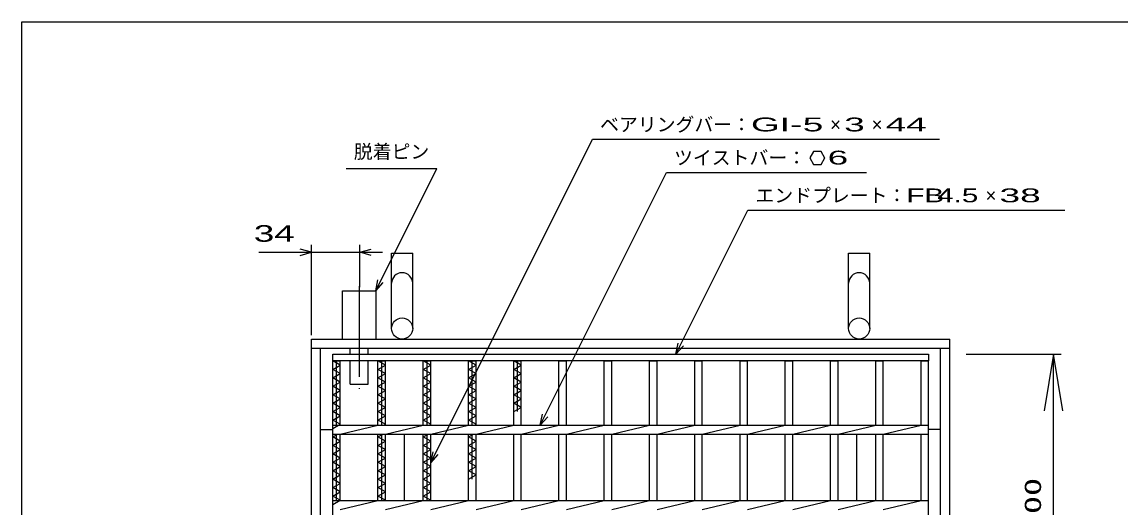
# Model space of a CAD drawing. Units: millimetres at full size, sheet at 1:5; details may follow other scales. Extents: x -910 to 868, y -641 to 524.
# Drawn here: x -862 to -134, y 203 to 524 of the extents above; entities that cross this region are included whole.
import ezdxf
from ezdxf.enums import TextEntityAlignment as Align

# ---------------------------------------------------------------- set-up
doc = ezdxf.new("R2010")
doc.units = ezdxf.units.MM
doc.header["$LTSCALE"] = 5
doc.linetypes.add('LONG_DASHED_DOTTED', pattern=[15.25, 12, -1.5, 0.25, -1.5])
for name, color, linetype, lineweight in [('0_2', 150, 'Continuous', 25), ('16', 3, 'Continuous', 25), ('19', 6, 'Continuous', 25), ('22', 4, 'Continuous', 25)]:
    doc.layers.add(name, color=color, linetype=linetype, lineweight=lineweight)
doc.styles.add('ベクトル', font='')
doc.styles.add('ＭＳ ゴシック', font='')
doc.styles.get('ベクトル').set_extended_font_data('ベクトル')
doc.styles.get('ＭＳ ゴシック').set_extended_font_data('MS Gothic')

# ---------------------------------------------------------------- blocks, each defined once
blk = doc.blocks.new('open_arrow')
at = {"color": 0, "linetype": 'Continuous', "lineweight": -2}
blk.add_lwpolyline([(7.5, 1.25), (0, 0), (7.5, -1.25)], dxfattribs=at)

msp = doc.modelspace()

# ---------------------------------------------------------------- linework, layer by layer
at = {"layer": '0_2'}
for p, q in [((-862, -575.75), (-862, 524.25)), ((-862, 524.25), (868, 524.25))]:
    msp.add_line(p, q, dxfattribs=at)
at = {"layer": '16'}
for p, q in [((-656, 304.037), (-261, 304.037)), ((-656, 299.537), (-656, 304.037)), ((-261, 299.537), (-656, 299.537)), ((-656, -91.463), (-656, 299.537)), ((-656, 299.537), (-651, 299.537)), ((-651, 296.737), (-656, 299.537)), ((-653.5, 257.037), (-653.5, 299.537)), ((-651, 257.037), (-651, 299.537)), ((-626, 257.037), (-626, 299.537)), ((-626, 299.537), (-621, 299.537)), ((-621, 296.737), (-626, 299.537)), ((-623.5, 257.037), (-623.5, 299.537)), ((-621, 257.037), (-621, 299.537)), ((-596, 257.037), (-596, 299.537)), ((-596, 299.537), (-591, 299.537)), ((-591, 296.737), (-596, 299.537)), ((-593.5, 257.037), (-593.5, 299.537)), ((-591, 257.037), (-591, 299.537)), ((-566, 257.037), (-566, 299.537)), ((-566, 299.537), (-561, 299.537)), ((-561, 296.737), (-566, 299.537)), ((-563.5, 257.037), (-563.5, 299.537)), ((-561, 257.037), (-561, 299.537)), ((-536, 257.037), (-536, 299.537)), ((-536, 299.537), (-531, 299.537)), ((-531, 296.737), (-536, 299.537)), ((-533.5, 265.937), (-533.5, 299.537)), ((-531, 257.037), (-531, 299.537)), ((-506, 257.037), (-506, 299.537)), ((-506, 299.537), (-501, 299.537)), ((-501, 257.037), (-501, 299.537)), ((-476, 257.037), (-476, 299.537)), ((-476, 299.537), (-471, 299.537)), ((-471, 257.037), (-471, 299.537)), ((-446, 257.037), (-446, 299.537)), ((-446, 299.537), (-441, 299.537)), ((-441, 257.037), (-441, 299.537)), ((-416, 257.037), (-416, 299.537)), ((-416, 299.537), (-411, 299.537)), ((-411, 257.037), (-411, 299.537)), ((-386, 257.037), (-386, 299.537)), ((-386, 299.537), (-381, 299.537)), ((-381, 257.037), (-381, 299.537)), ((-356, 257.037), (-356, 299.537)), ((-356, 299.537), (-351, 299.537)), ((-351, 257.037), (-351, 299.537)), ((-326, 257.037), (-326, 299.537)), ((-326, 299.537), (-321, 299.537)), ((-321, 257.037), (-321, 299.537)), ((-296, 257.037), (-296, 299.537)), ((-296, 299.537), (-291, 299.537)), ((-291, 257.037), (-291, 299.537)), ((-266, 257.037), (-266, 299.537)), ((-266, 299.537), (-261, 299.537)), ((-261, 304.037), (-261, 299.537)), ((-261, -91.463), (-261, 299.537)), ((-656, 293.937), (-651, 296.737)), ((-651, 291.137), (-656, 293.937)), ((-626, 293.937), (-621, 296.737)), ((-621, 291.137), (-626, 293.937)), ((-596, 293.937), (-591, 296.737)), ((-591, 291.137), (-596, 293.937)), ((-566, 293.937), (-561, 296.737)), ((-561, 291.137), (-566, 293.937)), ((-536, 293.937), (-531, 296.737)), ((-531, 291.137), (-536, 293.937)), ((-656, 288.337), (-651, 291.137)), ((-651, 285.537), (-656, 288.337)), ((-656, 282.737), (-651, 285.537)), ((-626, 288.337), (-621, 291.137)), ((-621, 285.537), (-626, 288.337)), ((-626, 282.737), (-621, 285.537)), ((-596, 288.337), (-591, 291.137)), ((-591, 285.537), (-596, 288.337)), ((-596, 282.737), (-591, 285.537)), ((-566, 288.337), (-561, 291.137)), ((-561, 285.537), (-566, 288.337)), ((-566, 282.737), (-561, 285.537)), ((-536, 288.337), (-531, 291.137)), ((-531, 285.537), (-536, 288.337)), ((-536, 282.737), (-531, 285.537)), ((-651, 279.937), (-656, 282.737)), ((-656, 277.137), (-651, 279.937)), ((-651, 274.337), (-656, 277.137)), ((-621, 279.937), (-626, 282.737)), ((-626, 277.137), (-621, 279.937)), ((-621, 274.337), (-626, 277.137)), ((-591, 279.937), (-596, 282.737)), ((-596, 277.137), (-591, 279.937)), ((-591, 274.337), (-596, 277.137)), ((-561, 279.937), (-566, 282.737)), ((-566, 277.137), (-561, 279.937)), ((-561, 274.337), (-566, 277.137)), ((-531, 279.937), (-536, 282.737)), ((-536, 277.137), (-531, 279.937)), ((-531, 274.337), (-536, 277.137)), ((-656, 271.537), (-651, 274.337)), ((-651, 268.737), (-656, 271.537)), ((-626, 271.537), (-621, 274.337)), ((-621, 268.737), (-626, 271.537)), ((-596, 271.537), (-591, 274.337)), ((-591, 268.737), (-596, 271.537)), ((-566, 271.537), (-561, 274.337)), ((-561, 268.737), (-566, 271.537)), ((-536, 271.537), (-531, 274.337)), ((-531, 268.737), (-536, 271.537)), ((-656, 265.937), (-651, 268.737)), ((-651, 263.137), (-656, 265.937)), ((-656, 260.337), (-651, 263.137)), ((-626, 265.937), (-621, 268.737)), ((-621, 263.137), (-626, 265.937)), ((-626, 260.337), (-621, 263.137)), ((-596, 265.937), (-591, 268.737)), ((-591, 263.137), (-596, 265.937)), ((-596, 260.337), (-591, 263.137)), ((-566, 265.937), (-561, 268.737)), ((-561, 263.137), (-566, 265.937)), ((-566, 260.337), (-561, 263.137)), ((-536, 265.937), (-531, 268.737)), ((-651, 257.537), (-656, 260.337)), ((-656, 254.737), (-651, 257.537)), ((-656, 257.037), (-261, 257.037)), ((-656, 251.037), (-656, 257.037)), ((-651, 251.037), (-626, 257.037)), ((-621, 257.537), (-626, 260.337)), ((-621.893, 257.037), (-621, 257.537)), ((-621, 251.037), (-596, 257.037)), ((-591, 257.537), (-596, 260.337)), ((-591.893, 257.037), (-591, 257.537)), ((-591, 251.037), (-566, 257.037)), ((-561, 257.537), (-566, 260.337)), ((-561.893, 257.037), (-561, 257.537)), ((-561, 251.037), (-536, 257.037)), ((-531, 251.037), (-506, 257.037)), ((-501, 251.037), (-476, 257.037)), ((-471, 251.037), (-446, 257.037)), ((-441, 251.037), (-416, 257.037)), ((-411, 251.037), (-386, 257.037)), ((-381, 251.037), (-356, 257.037)), ((-351, 251.037), (-326, 257.037)), ((-321, 251.037), (-296, 257.037)), ((-291, 251.037), (-266, 257.037)), ((-261, 251.037), (-261, 257.037)), ((-656, 251.037), (-261, 251.037)), ((-656, 249.137), (-652.607, 251.037)), ((-651, 246.337), (-656, 249.137)), ((-653.5, 207.037), (-653.5, 251.037)), ((-651, 207.037), (-651, 251.037)), ((-626, 207.037), (-626, 251.037)), ((-626, 249.137), (-622.607, 251.037)), ((-621, 246.337), (-626, 249.137)), ((-623.5, 207.037), (-623.5, 251.037)), ((-621, 207.037), (-621, 251.037)), ((-596, 207.037), (-596, 251.037)), ((-596, 249.137), (-592.607, 251.037)), ((-591, 246.337), (-596, 249.137)), ((-593.5, 207.037), (-593.5, 251.037)), ((-591, 207.037), (-591, 251.037)), ((-566, 207.037), (-566, 251.037)), ((-566, 249.137), (-562.607, 251.037)), ((-561, 246.337), (-566, 249.137)), ((-563.5, 221.137), (-563.5, 251.037)), ((-561, 207.037), (-561, 251.037)), ((-536, 207.037), (-536, 251.037)), ((-531, 207.037), (-531, 251.037)), ((-506, 207.037), (-506, 251.037)), ((-501, 207.037), (-501, 251.037)), ((-476, 207.037), (-476, 251.037)), ((-471, 207.037), (-471, 251.037)), ((-446, 207.037), (-446, 251.037)), ((-441, 207.037), (-441, 251.037)), ((-416, 207.037), (-416, 251.037)), ((-411, 207.037), (-411, 251.037)), ((-386, 207.037), (-386, 251.037)), ((-381, 207.037), (-381, 251.037)), ((-356, 207.037), (-356, 251.037)), ((-351, 207.037), (-351, 251.037)), ((-326, 207.037), (-326, 251.037)), ((-321, 207.037), (-321, 251.037)), ((-296, 207.037), (-296, 251.037)), ((-291, 207.037), (-291, 251.037)), ((-266, 207.037), (-266, 251.037)), ((-656, 243.537), (-651, 246.337)), ((-651, 240.737), (-656, 243.537)), ((-656, 237.937), (-651, 240.737)), ((-626, 243.537), (-621, 246.337)), ((-621, 240.737), (-626, 243.537)), ((-626, 237.937), (-621, 240.737)), ((-596, 243.537), (-591, 246.337)), ((-591, 240.737), (-596, 243.537)), ((-596, 237.937), (-591, 240.737)), ((-566, 243.537), (-561, 246.337)), ((-561, 240.737), (-566, 243.537)), ((-566, 237.937), (-561, 240.737)), ((-651, 235.137), (-656, 237.937)), ((-656, 232.337), (-651, 235.137)), ((-621, 235.137), (-626, 237.937)), ((-626, 232.337), (-621, 235.137)), ((-591, 235.137), (-596, 237.937)), ((-596, 232.337), (-591, 235.137)), ((-561, 235.137), (-566, 237.937)), ((-566, 232.337), (-561, 235.137)), ((-651, 229.537), (-656, 232.337)), ((-656, 226.737), (-651, 229.537)), ((-651, 223.937), (-656, 226.737)), ((-621, 229.537), (-626, 232.337)), ((-626, 226.737), (-621, 229.537)), ((-621, 223.937), (-626, 226.737)), ((-591, 229.537), (-596, 232.337)), ((-596, 226.737), (-591, 229.537)), ((-591, 223.937), (-596, 226.737)), ((-561, 229.537), (-566, 232.337)), ((-566, 226.737), (-561, 229.537)), ((-561, 223.937), (-566, 226.737)), ((-656, 221.137), (-651, 223.937)), ((-651, 218.337), (-656, 221.137)), ((-626, 221.137), (-621, 223.937)), ((-621, 218.337), (-626, 221.137)), ((-596, 221.137), (-591, 223.937)), ((-591, 218.337), (-596, 221.137)), ((-566, 221.137), (-561, 223.937)), ((-656, 215.537), (-651, 218.337)), ((-651, 212.737), (-656, 215.537)), ((-656, 209.937), (-651, 212.737)), ((-626, 215.537), (-621, 218.337)), ((-621, 212.737), (-626, 215.537)), ((-626, 209.937), (-621, 212.737)), ((-596, 215.537), (-591, 218.337)), ((-591, 212.737), (-596, 215.537)), ((-596, 209.937), (-591, 212.737)), ((-651, 207.137), (-656, 209.937)), ((-656, 204.337), (-651, 207.137)), ((-656, 207.037), (-261, 207.037)), ((-656, 201.037), (-656, 207.037)), ((-651, 201.037), (-626, 207.037)), ((-621, 207.137), (-626, 209.937)), ((-621.179, 207.037), (-621, 207.137)), ((-621, 201.037), (-596, 207.037)), ((-591, 207.137), (-596, 209.937)), ((-591.179, 207.037), (-591, 207.137)), ((-591, 201.037), (-566, 207.037)), ((-561, 201.037), (-536, 207.037)), ((-531, 201.037), (-506, 207.037)), ((-501, 201.037), (-476, 207.037)), ((-471, 201.037), (-446, 207.037)), ((-441, 201.037), (-416, 207.037)), ((-411, 201.037), (-386, 207.037)), ((-381, 201.037), (-356, 207.037)), ((-351, 201.037), (-326, 207.037)), ((-321, 201.037), (-296, 207.037)), ((-291, 201.037), (-266, 207.037)), ((-261, 201.037), (-261, 207.037))]:
    msp.add_line(p, q, dxfattribs=at)
at = {"layer": '19'}
for p, q in [((-617, 321.037), (-617, 371.037)), ((-617, 371.037), (-603, 371.037)), ((-603, 321.037), (-603, 371.037)), ((-314, 321.037), (-314, 371.037)), ((-314, 371.037), (-300, 371.037)), ((-300, 321.037), (-300, 371.037)), ((-649.5, 314.037), (-649.5, 346.037)), ((-649.5, 346.037), (-627.5, 346.037)), ((-627.5, 346.037), (-627.5, 314.037)), ((-670, 314.037), (-247, 314.037)), ((-670, -105.963), (-670, 314.037)), ((-247, -105.963), (-247, 314.037)), ((-670, 308.037), (-247, 308.037)), ((-664, -99.963), (-664, 308.037)), ((-644.5, 304.037), (-644.5, 308.037)), ((-632.5, 304.037), (-632.5, 308.037)), ((-253, -99.963), (-253, 308.037)), ((-644.5, 284.037), (-644.5, 299.537)), ((-632.5, 284.037), (-632.5, 299.537)), ((-644.5, 284.037), (-632.5, 284.037)), ((-664, 254.037), (-656, 254.037)), ((-608.5, 207.037), (-608.5, 251.037)), ((-308.5, 207.037), (-308.5, 251.037)), ((-253, 254.037), (-261, 254.037))]:
    msp.add_line(p, q, dxfattribs=at)
at = {"layer": '19', "linetype": 'LONG_DASHED_DOTTED'}
msp.add_line((-638.5, 349.037), (-638.5, 281.037), dxfattribs=at)
at = {"layer": '19'}
for centre in [(-610, 321.037), (-307, 321.037)]:
    msp.add_circle(centre, 7, dxfattribs=at)
for centre in [(-610, 351.037), (-307, 351.037)]:
    msp.add_arc(centre, 7, 0, 180, dxfattribs=at)
at = {"layer": '22'}
for p, q in [((-591, 232.037), (-483.75, 446.537)), ((-483.75, 446.537), (-253.75, 446.537)), ((-337.25, 438.419), (-339.75, 434.089)), ((-332.25, 438.419), (-337.25, 438.419)), ((-329.75, 434.037), (-332.25, 438.419)), ((-339.75, 434.089), (-337.25, 429.759)), ((-337.25, 429.759), (-332.25, 429.759)), ((-332.25, 429.759), (-329.75, 434.089)), ((-647, 427.037), (-587, 427.037)), ((-627.5, 346.037), (-587, 427.037)), ((-518.5, 257.037), (-434.75, 424.537)), ((-434.75, 424.537), (-302.25, 424.537)), ((-428.5, 304.037), (-380.75, 399.537)), ((-380.75, 399.537), (-170.75, 399.537)), ((-705, 371.537), (-670, 371.537)), ((-670, 371.537), (-677.5, 373.537)), ((-677.5, 369.537), (-670, 371.537)), ((-670, 316.537), (-670, 376.537)), ((-670, 371.537), (-638, 371.537)), ((-638, 348.537), (-638, 376.537)), ((-638, 371.537), (-630.5, 373.537)), ((-630.5, 369.537), (-638, 371.537)), ((-638, 371.537), (-623, 371.537)), ((-627.5, 346.037), (-626, 353.337)), ((-627.5, 346.037), (-622.5, 351.537)), ((-428.5, 304.037), (-427, 311.337)), ((-428.5, 304.037), (-423.5, 309.537)), ((-236.104, 304.037), (-173.184, 304.037)), ((-178.184, 104.037), (-178.184, 304.037)), ((-518.5, 257.037), (-517, 264.337)), ((-518.5, 257.037), (-513.5, 262.537)), ((-591, 232.037), (-589.5, 239.337)), ((-591, 232.037), (-586, 237.537))]:
    msp.add_line(p, q, dxfattribs=at)

# ---------------------------------------------------------------- block references
at = {"layer": '22', "xscale": 5, "yscale": 5, "rotation": 270}
msp.add_blockref('open_arrow', (-178.184, 304.037), dxfattribs=at)

# ---------------------------------------------------------------- texts
at = {"layer": '22', "color": 2, "style": 'ベクトル'}
for s, p in [('ベアリングバー：', (-478.75, 456.287)), ('×', (-326.25, 456.287)), ('×', (-298.75, 456.287)), ('脱着ピン', (-642, 438.287)), ('ツイストバー：', (-429.75, 434.287)), ('エンドプレート：', (-375.75, 409.287)), ('×', (-223.25, 409.287))]:
    msp.add_text(s, height=9.164, dxfattribs=at).set_placement(p, align=Align.MIDDLE_LEFT)
for s, height, width, p in [('GI-', 9.164, 2, (-378.75, 456.287)), (' 5 ', 9.164, 2, (-351.25, 456.287)), (' 3 ', 9.164, 2, (-323.75, 456.287)), (' 44 ', 9.164, 2, (-296.25, 456.287)), (' 6 ', 9.164, 2, (-334.75, 434.339)), ('FB', 9.164, 1.6, (-275.75, 409.287)), (' 4.5 ', 9.164, 1.6, (-260.75, 409.287)), (' 38 ', 9.164, 2, (-220.75, 409.287)), (' 34 ', 11, 1.65, (-715, 384.037))]:
    msp.add_text(s, height=height, dxfattribs=dict(at, width=width)).set_placement(p, align=Align.MIDDLE_LEFT)
at = {"layer": '22', "style": 'ＭＳ ゴシック', "width": 1.6}
msp.add_text('200', height=11, rotation=90, dxfattribs=at).set_placement((-183.184, 204.037), align=Align.BOTTOM_CENTER)

doc.saveas('drawing.dxf')
